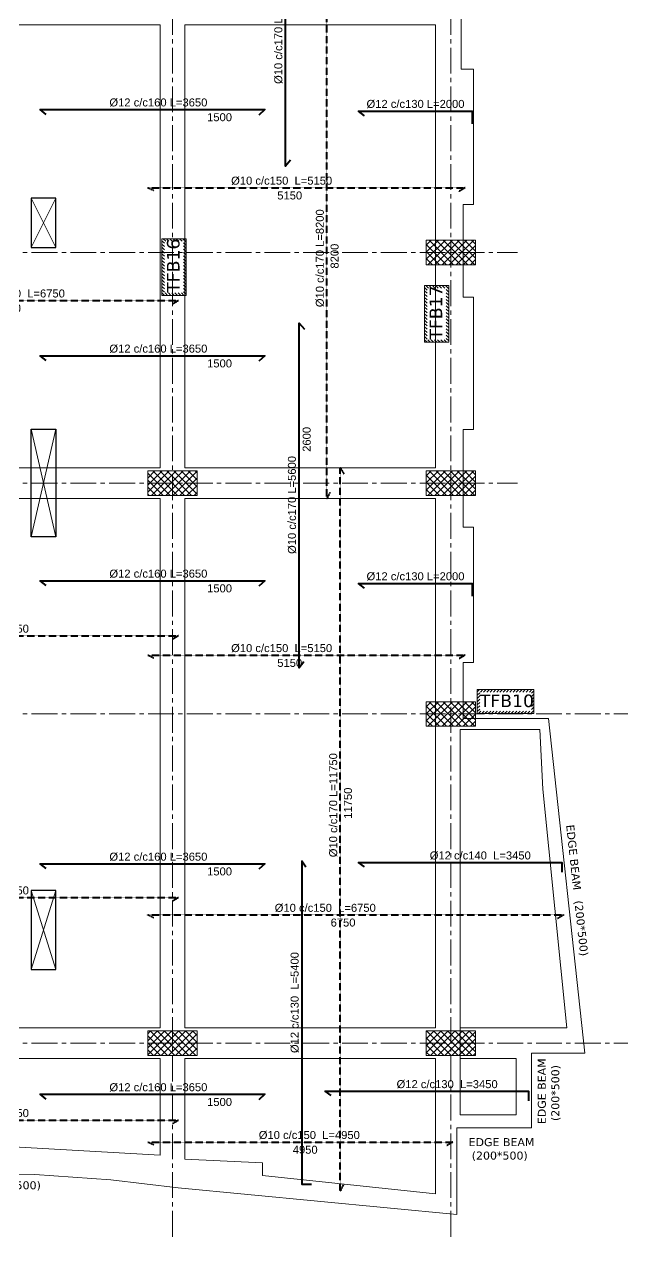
# Model space of a CAD drawing. Header units: inches. Extents: x -26151 to 62940, y -10194 to 246332.
# Drawn here: x 41016 to 41996, y 116602 to 118572 of the extents above; entities that cross this region are included whole.
import ezdxf

# ---------------------------------------------------------------- set-up
doc = ezdxf.new("R2010")
doc.units = ezdxf.units.IN
doc.header["$LTSCALE"] = 0.7
doc.header["$MEASUREMENT"] = 0
for name, pattern in [('ACAD_ISO10W100', [18, 12, -3, 0, -3]), ('CENTER2', [1.125, 0.75, -0.125, 0.125, -0.125]), ('DASHED2', [0.375, 0.25, -0.125])]:
    doc.linetypes.add(name, pattern=pattern)
doc.layers.get('0').update_dxf_attribs({"lineweight": 13})
doc.layers.get('Defpoints').update_dxf_attribs({"lineweight": 5})
for name, color, linetype, lineweight in [('axis', 254, 'ACAD_ISO10W100', 9), ('BEAM', 5, 'Continuous', 0), ('COLUMN', 4, 'Continuous', 20), ('hach', 9, 'Continuous', 9), ('hach 1', 254, 'Continuous', 9), ('hatch', 9, 'Continuous', 9), ('TEXT', 3, 'Continuous', 25), ('top renforcment', 7, 'Continuous', 40), ('VIS', 8, 'Continuous', 18)]:
    doc.layers.add(name, color=color, linetype=linetype, lineweight=lineweight)
doc.layers.add('Layer3', color=50, linetype='Continuous')
doc.styles.add('romanc', font='verdana.ttf', dxfattribs={"height": 250})
doc.styles.get("Standard").update_dxf_attribs({"font": 'arial.ttf', "height": 13})
doc.dimstyles.get("Standard").update_dxf_attribs({"dimtxt": 13, "dimasz": 5, "dimexe": 0.18, "dimexo": 0.0625, "dimgap": 6, "dimtad": 1, "dimdec": 0, "dimlfac": 10, "dimzin": 0, "dimdsep": 46, "dimtxsty": 'Standard', "dimblk": 'ARCHTICK', "dimcen": 0.09, "dimse1": 1, "dimse2": 1, "dimclrd": 1, "dimclre": 7, "dimclrt": 3, "dimadec": 0, "dimazin": 0, "dimtfac": 1, "dimtdec": 0, "dimtix": 1, "dimtofl": 0, "dimtmove": 0, "dimatfit": 3, "dimldrblk": 'ARCHTICK', "dimfxl": 0, "dimtolj": 1, "dimtzin": 0, "dimarcsym": 0})

# ---------------------------------------------------------------- blocks, each defined once
blk = doc.blocks.new('*D1165')
at = {"layer": 'Defpoints', "color": 0, "transparency": 16777216}
for p in [(41256.5, 118008, -26473), (41406.5, 118008, -40395.4), (41406.5, 118008)]:
    blk.add_point(p, dxfattribs=at)
at = {"layer": 'TEXT', "color": 3, "transparency": 16777216, "insert": (41333, 118020.6), "char_height": 13, "attachment_point": 5}
blk.add_mtext('\\A1;1500', dxfattribs=at)
blk = doc.blocks.new('_ArchTick')
at = {"color": 0, "linetype": 'ByBlock', "lineweight": 0, "const_width": 0.15}
blk.add_lwpolyline([(-0.5, -0.5), (0.5, 0.5)], dxfattribs=at)
blk = doc.blocks.new('*D1166')
at = {"layer": 'Defpoints', "color": 0, "transparency": 16777216}
for p in [(41041.5, 118033.2), (41406.5, 118033.2), (41406.5, 118031.5)]:
    blk.add_point(p, dxfattribs=at)
at = {"layer": 'TEXT', "color": 3, "transparency": 16777216, "insert": (41233.7, 118044.5), "char_height": 13, "attachment_point": 5}
blk.add_mtext('\\A1;%%C12 c/c160 L=3650', dxfattribs=at)
blk = doc.blocks.new('*D1167')
at = {"layer": 'Defpoints', "color": 0, "transparency": 16777216}
for p in [(40591.5, 118097.7, -19467.6), (41266.5, 118097.7, -59863), (41266.5, 118097.7)]:
    blk.add_point(p, dxfattribs=at)
at = {"layer": 'TEXT', "color": 3, "transparency": 16777216, "insert": (40990.4, 118110.3), "char_height": 13, "attachment_point": 5}
blk.add_mtext('\\A1;6750', dxfattribs=at)
blk = doc.blocks.new('*D1168')
at = {"layer": 'Defpoints', "color": 0, "transparency": 16777216}
for p in [(40591.5, 118122.8), (41266.5, 118122.8, -19467.6), (41266.5, 118121.1)]:
    blk.add_point(p, dxfattribs=at)
at = {"layer": 'TEXT', "color": 3, "transparency": 16777216, "insert": (40999.9, 118134.1), "char_height": 13, "attachment_point": 5}
blk.add_mtext('\\A1;%%C10 c/c120  L=6750', dxfattribs=at)
blk = doc.blocks.new('*D1169')
at = {"layer": 'Defpoints', "color": 0, "transparency": 16777216}
for p in [(41256.5, 118408, -26473), (41406.5, 118408, -40395.4), (41406.5, 118408)]:
    blk.add_point(p, dxfattribs=at)
at = {"layer": 'TEXT', "color": 3, "transparency": 16777216, "insert": (41333, 118420.6), "char_height": 13, "attachment_point": 5}
blk.add_mtext('\\A1;1500', dxfattribs=at)
blk = doc.blocks.new('*D1170')
at = {"layer": 'Defpoints', "color": 0, "transparency": 16777216}
for p in [(41041.5, 118433.2), (41406.5, 118433.2), (41406.5, 118431.5)]:
    blk.add_point(p, dxfattribs=at)
at = {"layer": 'TEXT', "color": 3, "transparency": 16777216, "insert": (41233.7, 118444.5), "char_height": 13, "attachment_point": 5}
blk.add_mtext('\\A1;%%C12 c/c160 L=3650', dxfattribs=at)
blk = doc.blocks.new('*D1174')
at = {"layer": 'Defpoints', "color": 0, "transparency": 16777216}
for p in [(40591.5, 117553.1, -19467.6), (41266.5, 117553.1, -59863), (41266.5, 117553.1)]:
    blk.add_point(p, dxfattribs=at)
at = {"layer": 'TEXT', "color": 3, "transparency": 16777216, "insert": (40932, 117565.7), "char_height": 13, "attachment_point": 5}
blk.add_mtext('\\A1;6750', dxfattribs=at)
blk = doc.blocks.new('*D1175')
at = {"layer": 'Defpoints', "color": 0, "transparency": 16777216}
for p in [(40591.5, 117578.2), (41266.5, 117578.2, -19467.6), (41266.5, 117576.5)]:
    blk.add_point(p, dxfattribs=at)
at = {"layer": 'TEXT', "color": 3, "transparency": 16777216, "insert": (40941.5, 117589.5), "char_height": 13, "attachment_point": 5}
blk.add_mtext('\\A1;%%C10 c/c110  L=6750', dxfattribs=at)
blk = doc.blocks.new('*D1178')
at = {"layer": 'Defpoints', "color": 0, "transparency": 16777216}
for p in [(41256.5, 117642.4, -26473), (41406.5, 117642.4, -40395.4), (41406.5, 117642.4)]:
    blk.add_point(p, dxfattribs=at)
at = {"layer": 'TEXT', "color": 3, "transparency": 16777216, "insert": (41333, 117655.1), "char_height": 13, "attachment_point": 5}
blk.add_mtext('\\A1;1500', dxfattribs=at)
blk = doc.blocks.new('*D1179')
at = {"layer": 'Defpoints', "color": 0, "transparency": 16777216}
for p in [(41041.5, 117667.6), (41406.5, 117667.6), (41406.5, 117665.9)]:
    blk.add_point(p, dxfattribs=at)
at = {"layer": 'TEXT', "color": 3, "transparency": 16777216, "insert": (41233.7, 117678.9), "char_height": 13, "attachment_point": 5}
blk.add_mtext('\\A1;%%C12 c/c160 L=3650', dxfattribs=at)
blk = doc.blocks.new('*D1183')
at = {"layer": 'Defpoints', "color": 0, "transparency": 16777216}
for p in [(41216.5, 117099.4, -19467.6), (41891.5, 117099.4, -79330.7), (41891.5, 117099.4)]:
    blk.add_point(p, dxfattribs=at)
at = {"layer": 'TEXT', "color": 3, "transparency": 16777216, "insert": (41533.5, 117112.1), "char_height": 13, "attachment_point": 5}
blk.add_mtext('\\A1;6750', dxfattribs=at)
blk = doc.blocks.new('*D1184')
at = {"layer": 'Defpoints', "color": 0, "transparency": 16777216}
for p in [(41216.5, 117124.6), (41891.5, 117124.6, -38935.3), (41891.5, 117122.9)]:
    blk.add_point(p, dxfattribs=at)
at = {"layer": 'TEXT', "color": 3, "transparency": 16777216, "insert": (41504.6, 117135.9), "char_height": 13, "attachment_point": 5}
blk.add_mtext('\\A1;%%C10 c/c150  L=6750', dxfattribs=at)
blk = doc.blocks.new('*D1187')
at = {"layer": 'Defpoints', "color": 0, "transparency": 16777216}
for p in [(41256.5, 117182.5, -26473), (41406.5, 117182.5, -40395.4), (41406.5, 117182.5)]:
    blk.add_point(p, dxfattribs=at)
at = {"layer": 'TEXT', "color": 3, "transparency": 16777216, "insert": (41333, 117195.2), "char_height": 13, "attachment_point": 5}
blk.add_mtext('\\A1;1500', dxfattribs=at)
blk = doc.blocks.new('*D1188')
at = {"layer": 'Defpoints', "color": 0, "transparency": 16777216}
for p in [(41041.5, 117207.7), (41406.5, 117207.7), (41406.5, 117206)]:
    blk.add_point(p, dxfattribs=at)
at = {"layer": 'TEXT', "color": 3, "transparency": 16777216, "insert": (41233.7, 117219), "char_height": 13, "attachment_point": 5}
blk.add_mtext('\\A1;%%C12 c/c160 L=3650', dxfattribs=at)
blk = doc.blocks.new('*D1190')
at = {"layer": 'Defpoints', "color": 0, "transparency": 16777216}
for p in [(41558.3, 117209.7, 13009.9), (41903.4, 117209.7), (41903.4, 117208)]:
    blk.add_point(p, dxfattribs=at)
at = {"layer": 'TEXT', "color": 3, "transparency": 16777216, "insert": (41756.2, 117221), "char_height": 13, "attachment_point": 5}
blk.add_mtext('\\A1;%%C12 c/c140  L=3450', dxfattribs=at)
blk = doc.blocks.new('*D1191')
at = {"layer": 'Defpoints', "color": 0, "transparency": 16777216}
for p in [(40591.5, 116765.9, -19467.6), (41266.5, 116765.9, -59863), (41266.5, 116765.9)]:
    blk.add_point(p, dxfattribs=at)
at = {"layer": 'TEXT', "color": 3, "transparency": 16777216, "insert": (40932, 116778.5), "char_height": 13, "attachment_point": 5}
blk.add_mtext('\\A1;6750', dxfattribs=at)
blk = doc.blocks.new('*D1192')
at = {"layer": 'Defpoints', "color": 0, "transparency": 16777216}
for p in [(40591.5, 116791.1), (41266.5, 116791.1, -19467.6), (41266.5, 116789.4)]:
    blk.add_point(p, dxfattribs=at)
at = {"layer": 'TEXT', "color": 3, "transparency": 16777216, "insert": (40941.5, 116802.4), "char_height": 13, "attachment_point": 5}
blk.add_mtext('\\A1;%%C10 c/c110  L=6750', dxfattribs=at)
blk = doc.blocks.new('*D1195')
at = {"layer": 'Defpoints', "color": 0, "transparency": 16777216}
for p in [(41256.5, 116808, -26473), (41406.5, 116808, -40395.4), (41406.5, 116808)]:
    blk.add_point(p, dxfattribs=at)
at = {"layer": 'TEXT', "color": 3, "transparency": 16777216, "insert": (41333, 116820.6), "char_height": 13, "attachment_point": 5}
blk.add_mtext('\\A1;1500', dxfattribs=at)
blk = doc.blocks.new('*D1196')
at = {"layer": 'Defpoints', "color": 0, "transparency": 16777216}
for p in [(41041.5, 116833.1), (41406.5, 116833.1), (41406.5, 116831.4)]:
    blk.add_point(p, dxfattribs=at)
at = {"layer": 'TEXT', "color": 3, "transparency": 16777216, "insert": (41233.7, 116844.4), "char_height": 13, "attachment_point": 5}
blk.add_mtext('\\A1;%%C12 c/c160 L=3650', dxfattribs=at)
blk = doc.blocks.new('*D1197')
at = {"layer": 'Defpoints', "color": 0, "transparency": 16777216}
for p in [(41504.5, 116838.1, 13009.9), (41849.6, 116838.1), (41849.6, 116836.4)]:
    blk.add_point(p, dxfattribs=at)
at = {"layer": 'TEXT', "color": 3, "transparency": 16777216, "insert": (41702.4, 116849.4), "char_height": 13, "attachment_point": 5}
blk.add_mtext('\\A1;%%C12 c/c130  L=3450', dxfattribs=at)
blk = doc.blocks.new('*D1198')
at = {"layer": 'Defpoints', "color": 0, "transparency": 16777216}
for p in [(41216.5, 116730.3, -19467.6), (41711.6, 116730.3, -79330.7), (41711.6, 116730.3)]:
    blk.add_point(p, dxfattribs=at)
at = {"layer": 'TEXT', "color": 3, "transparency": 16777216, "insert": (41472, 116743), "char_height": 13, "attachment_point": 5}
blk.add_mtext('\\A1;4950', dxfattribs=at)
blk = doc.blocks.new('*D1199')
at = {"layer": 'Defpoints', "color": 0, "transparency": 16777216}
for p in [(41216.5, 116755.5), (41711.5, 116755.5, -38935.3), (41711.5, 116753.8)]:
    blk.add_point(p, dxfattribs=at)
at = {"layer": 'TEXT', "color": 3, "transparency": 16777216, "insert": (41478.7, 116766.8), "char_height": 13, "attachment_point": 5}
blk.add_mtext('\\A1;%%C10 c/c150  L=4950', dxfattribs=at)
blk = doc.blocks.new('*D1126')
at = {"layer": 'Defpoints', "color": 0, "transparency": 16777216}
for p in [(40591.5, 117127.7, -19467.6), (41266.5, 117127.7, -59863), (41266.5, 117127.7)]:
    blk.add_point(p, dxfattribs=at)
at = {"layer": 'TEXT', "color": 3, "transparency": 16777216, "insert": (40932, 117140.3), "char_height": 13, "attachment_point": 5}
blk.add_mtext('\\A1;6750', dxfattribs=at)
blk = doc.blocks.new('*D1127')
at = {"layer": 'Defpoints', "color": 0, "transparency": 16777216}
for p in [(40591.5, 117152.8), (41266.5, 117152.8, -19467.6), (41266.5, 117151.2)]:
    blk.add_point(p, dxfattribs=at)
at = {"layer": 'TEXT', "color": 3, "transparency": 16777216, "insert": (40941.5, 117164.2), "char_height": 13, "attachment_point": 5}
blk.add_mtext('\\A1;%%C10 c/c110  L=6750', dxfattribs=at)
blk = doc.blocks.new('*D1229')
at = {"layer": 'Defpoints', "color": 0, "transparency": 16777216}
for p in [(41440.2, 118851.1, 13922.4), (41441.6, 118851.1), (41440.2, 118341.1, -14106)]:
    blk.add_point(p, dxfattribs=at)
at = {"layer": 'TEXT', "color": 3, "transparency": 16777216, "insert": (41428.6, 118554.3), "char_height": 13, "attachment_point": 5, "rotation": 90}
blk.add_mtext('\\A1;%%C10 c/c170 L=5100', dxfattribs=at)
blk = doc.blocks.new('*D1234')
at = {"layer": 'Defpoints', "color": 0, "transparency": 16777216}
for p in [(41487.2, 118086.1, -26473), (41487.2, 118086.1), (41487.2, 117826.1, -26473)]:
    blk.add_point(p, dxfattribs=at)
at = {"layer": 'TEXT', "color": 3, "transparency": 16777216, "insert": (41474.5, 117897.3), "char_height": 13, "attachment_point": 5, "rotation": 90}
blk.add_mtext('\\A1;2600', dxfattribs=at)
blk = doc.blocks.new('*D1235')
at = {"layer": 'Defpoints', "color": 0, "transparency": 16777216}
for p in [(41462, 118086.1, 13922.4), (41463.7, 118086.1), (41462, 117526.1)]:
    blk.add_point(p, dxfattribs=at)
at = {"layer": 'TEXT', "color": 3, "transparency": 16777216, "insert": (41450.7, 117790.7), "char_height": 13, "attachment_point": 5, "rotation": 90}
blk.add_mtext('\\A1;%%C10 c/c170 L=5600', dxfattribs=at)
blk = doc.blocks.new('*D1241')
at = {"layer": 'Defpoints', "color": 0, "transparency": 16777216}
for p in [(41532.5, 118621.1, -59863), (41532.5, 118621.1), (41532.5, 117801.1, -59863)]:
    blk.add_point(p, dxfattribs=at)
at = {"layer": 'TEXT', "color": 3, "transparency": 16777216, "insert": (41519.8, 118195), "char_height": 13, "attachment_point": 5, "rotation": 90}
blk.add_mtext('\\A1;8200', dxfattribs=at)
blk = doc.blocks.new('*D1242')
at = {"layer": 'Defpoints', "color": 0, "transparency": 16777216}
for p in [(41507.3, 118621.1, -19467.6), (41509, 118621.1), (41507.3, 117801, -40395.4)]:
    blk.add_point(p, dxfattribs=at)
at = {"layer": 'TEXT', "color": 3, "transparency": 16777216, "insert": (41496, 118191.6), "char_height": 13, "attachment_point": 5, "rotation": 90}
blk.add_mtext('\\A1;%%C10 c/c170 L=8200', dxfattribs=at)
blk = doc.blocks.new('*D1247')
at = {"layer": 'Defpoints', "color": 0, "transparency": 16777216}
for p in [(41554.1, 117851.1, -59863), (41554.1, 117851.1), (41554.1, 116676.1, -59863)]:
    blk.add_point(p, dxfattribs=at)
at = {"layer": 'TEXT', "color": 3, "transparency": 16777216, "insert": (41541.5, 117306.2), "char_height": 13, "attachment_point": 5, "rotation": 90}
blk.add_mtext('\\A1;11750', dxfattribs=at)
blk = doc.blocks.new('*D1248')
at = {"layer": 'Defpoints', "color": 0, "transparency": 16777216}
for p in [(41529, 117851.1, -19467.6), (41530.7, 117851.1), (41529, 116676, -40395.4)]:
    blk.add_point(p, dxfattribs=at)
at = {"layer": 'TEXT', "color": 3, "transparency": 16777216, "insert": (41517.7, 117302.9), "char_height": 13, "attachment_point": 5, "rotation": 90}
blk.add_mtext('\\A1;%%C10 c/c170 L=11750', dxfattribs=at)
blk = doc.blocks.new('*D1223')
at = {"layer": 'Defpoints', "color": 0, "transparency": 16777216}
for p in [(41466.4, 117212.1, 13009.9), (41466.4, 116672), (41468.1, 116672)]:
    blk.add_point(p, dxfattribs=at)
at = {"layer": 'TEXT', "color": 3, "transparency": 16777216, "insert": (41455.1, 116982.2), "char_height": 13, "attachment_point": 5, "rotation": 90}
blk.add_mtext('\\A1;%%C12 c/c130  L=5400', dxfattribs=at)
blk = doc.blocks.new('*D1251')
at = {"layer": 'Defpoints', "color": 0, "transparency": 16777216}
for p in [(41558.5, 118430.8), (41758.5, 118430.8), (41758.5, 118429.1)]:
    blk.add_point(p, dxfattribs=at)
at = {"layer": 'TEXT', "color": 3, "transparency": 16777216, "insert": (41651.1, 118442.1), "char_height": 13, "attachment_point": 5}
blk.add_mtext('\\A1;%%C12 c/c130 L=2000', dxfattribs=at)
blk = doc.blocks.new('*D1252')
at = {"layer": 'Defpoints', "color": 0, "transparency": 16777216}
for p in [(41216.5, 118280.9, -19467.6), (41731.5, 118280.9, -79330.7), (41731.5, 118280.9)]:
    blk.add_point(p, dxfattribs=at)
at = {"layer": 'TEXT', "color": 3, "transparency": 16777216, "insert": (41446.9, 118293.5), "char_height": 13, "attachment_point": 5}
blk.add_mtext('\\A1;5150', dxfattribs=at)
blk = doc.blocks.new('*D1253')
at = {"layer": 'Defpoints', "color": 0, "transparency": 16777216}
for p in [(41216.5, 118306.1), (41731.5, 118306.1, -38935.3), (41731.5, 118304.4)]:
    blk.add_point(p, dxfattribs=at)
at = {"layer": 'TEXT', "color": 3, "transparency": 16777216, "insert": (41433.8, 118317.4), "char_height": 13, "attachment_point": 5}
blk.add_mtext('\\A1;%%C10 c/c150  L=5150', dxfattribs=at)
blk = doc.blocks.new('*D1256')
at = {"layer": 'Defpoints', "color": 0, "transparency": 16777216}
for p in [(41216.5, 117521.4, -19467.6), (41731.5, 117521.4, -79330.7), (41731.5, 117521.4)]:
    blk.add_point(p, dxfattribs=at)
at = {"layer": 'TEXT', "color": 3, "transparency": 16777216, "insert": (41446.9, 117534), "char_height": 13, "attachment_point": 5}
blk.add_mtext('\\A1;5150', dxfattribs=at)
blk = doc.blocks.new('*D1257')
at = {"layer": 'Defpoints', "color": 0, "transparency": 16777216}
for p in [(41216.5, 117546.6), (41731.5, 117546.6, -38935.3), (41731.5, 117544.9)]:
    blk.add_point(p, dxfattribs=at)
at = {"layer": 'TEXT', "color": 3, "transparency": 16777216, "insert": (41433.8, 117557.9), "char_height": 13, "attachment_point": 5}
blk.add_mtext('\\A1;%%C10 c/c150  L=5150', dxfattribs=at)
blk = doc.blocks.new('*D1258')
at = {"layer": 'Defpoints', "color": 0, "transparency": 16777216}
for p in [(41558.5, 117663.3), (41758.5, 117663.3), (41758.5, 117661.6)]:
    blk.add_point(p, dxfattribs=at)
at = {"layer": 'TEXT', "color": 3, "transparency": 16777216, "insert": (41651.1, 117674.6), "char_height": 13, "attachment_point": 5}
blk.add_mtext('\\A1;%%C12 c/c130 L=2000', dxfattribs=at)

msp = doc.modelspace()

# ---------------------------------------------------------------- hatches: boundary and pattern name
at = {"layer": 'hach 1', "linetype": 'ByBlock'}
h = msp.add_hatch(dxfattribs=at)
h.set_pattern_fill('ANSI31', color=256, scale=30, angle=90, style=0)
h.set_pattern_definition([(135, (160917.73, 130588.709), (-2.65165043, -2.65165043), [])])
h.paths.add_polyline_path([(41239.56, 118223.26), (41239.56, 118131.31), (41278.56, 118131.31), (41278.56, 118223.26)])
h.paths.add_polyline_path([(41243.56, 118219.26), (41274.56, 118219.26), (41274.56, 118135.31), (41243.56, 118135.31)], flags=16)
h = msp.add_hatch(dxfattribs=at)
h.set_pattern_fill('ANSI31', color=256, scale=30, angle=90, style=0)
h.set_pattern_definition([(135, (161344.1167, 130512.5834), (-2.65165043, -2.65165043), [])])
h.paths.add_polyline_path([(41665.95, 118147.13), (41665.95, 118055.19), (41704.95, 118055.19), (41704.95, 118147.13)])
h.paths.add_polyline_path([(41669.95, 118143.13), (41700.95, 118143.13), (41700.95, 118059.19), (41669.95, 118059.19)], flags=16)
h = msp.add_hatch(dxfattribs=at)
h.set_pattern_fill('ANSI31', color=256, scale=30, style=0)
h.set_pattern_definition([(45, (54208.665, -2187.408), (-2.65165043, 2.65165043), [])])
h.paths.add_polyline_path([(41843.21, 117490.76), (41751.27, 117490.76), (41751.27, 117451.76), (41843.21, 117451.76)])
h.paths.add_polyline_path([(41839.21, 117486.76), (41839.21, 117455.76), (41755.27, 117455.76), (41755.27, 117486.76)], flags=16)
at = {"layer": 'hatch', "ltscale": 0.5}
h = msp.add_hatch(dxfattribs=at)
h.set_pattern_fill('NET', color=256, scale=65, angle=45, style=0)
h.set_pattern_definition([(45, (-420851.65, -142212.6286), (-5.7452426, 5.7452426), []), (135, (-420851.65, -142212.6286), (-5.7452426, -5.7452426), [])])
h.paths.add_polyline_path([(41668.54, 118221.08), (41748.54, 118221.08), (41748.54, 118181.08), (41668.54, 118181.08)])
h = msp.add_hatch(dxfattribs=at)
h.set_pattern_fill('NET', color=256, scale=65, angle=45, style=0)
h.set_pattern_definition([(45, (-421943.65, -142587.6286), (-5.7452426, 5.7452426), []), (135, (-421943.65, -142587.6286), (-5.7452426, -5.7452426), [])])
h.paths.add_polyline_path([(41216.54, 117846.08), (41296.54, 117846.08), (41296.54, 117806.08), (41216.54, 117806.08)])
h = msp.add_hatch(dxfattribs=at)
h.set_pattern_fill('NET', color=256, scale=65, angle=45, style=0)
h.set_pattern_definition([(45, (-420851.65, -142587.6286), (-5.7452426, 5.7452426), []), (135, (-420851.65, -142587.6286), (-5.7452426, -5.7452426), [])])
h.paths.add_polyline_path([(41668.54, 117846.08), (41748.54, 117846.08), (41748.54, 117806.08), (41668.54, 117806.08)])
h = msp.add_hatch(dxfattribs=at)
h.set_pattern_fill('NET', color=256, scale=65, angle=45, style=0)
h.set_pattern_definition([(45, (-420851.65, -142962.6286), (-5.7452426, 5.7452426), []), (135, (-420851.65, -142962.6286), (-5.7452426, -5.7452426), [])])
h.paths.add_polyline_path([(41668.54, 117471.08), (41748.54, 117471.08), (41748.54, 117431.08), (41668.54, 117431.08)])
h = msp.add_hatch(dxfattribs=at)
h.set_pattern_fill('NET', color=256, scale=65, angle=45, style=0)
h.set_pattern_definition([(45, (-421943.65, -142697.6286), (-5.7452426, 5.7452426), []), (135, (-421943.65, -142697.6286), (-5.7452426, -5.7452426), [])])
h.paths.add_polyline_path([(41216.54, 116936.08), (41296.54, 116936.08), (41296.54, 116896.08), (41216.54, 116896.08)])
h = msp.add_hatch(dxfattribs=at)
h.set_pattern_fill('NET', color=256, scale=65, angle=45, style=0)
h.set_pattern_definition([(45, (-421931.65, -142697.6286), (-5.7452426, 5.7452426), []), (135, (-421931.65, -142697.6286), (-5.7452426, -5.7452426), [])])
h.paths.add_polyline_path([(41668.54, 116936.08), (41748.54, 116936.08), (41748.54, 116896.08), (41668.54, 116896.08)])

# ---------------------------------------------------------------- linework, layer by layer
at = {"layer": 'axis', "linetype": 'CENTER2', "ltscale": 80}
for p, q in [((41256.54, 116601.69), (41256.54, 119991.98)), ((41708.54, 116601.69), (41708.54, 119991.98)), ((39830.85, 118201.08), (41816.89, 118201.08)), ((39830.85, 117826.08), (41816.89, 117826.08)), ((39830.85, 117451.08), (41995.58, 117451.08)), ((39830.85, 116916.08), (41995.58, 116916.08))]:
    msp.add_line(p, q, dxfattribs=at)
at = {"layer": 'BEAM', "linetype": 'Continuous'}
for p, q in [((40651.74, 118571.08), (41236.54, 118571.08)), ((41236.54, 118571.08), (41236.54, 118201.08)), ((41276.54, 118571.08), (41683.54, 118571.08)), ((41276.54, 118571.08), (41276.54, 118201.08)), ((41683.54, 118201.08), (41683.54, 118571.08)), ((41236.54, 118201.08), (41236.54, 117851.08)), ((41276.54, 118201.08), (41276.54, 117851.08)), ((41683.54, 117851.08), (41683.54, 118201.08)), ((40636.54, 117851.08), (41236.54, 117851.08)), ((41276.54, 117851.08), (41683.54, 117851.08)), ((40636.54, 117801.08), (41236.54, 117801.08)), ((41236.54, 117801.08), (41236.54, 117451.08)), ((41276.54, 117801.08), (41683.54, 117801.08)), ((41276.54, 117801.08), (41276.54, 117451.08)), ((41683.54, 117451.08), (41683.54, 117801.08)), ((41236.54, 117451.08), (41236.54, 116941.08)), ((41276.54, 117451.08), (41276.54, 116941.08)), ((41683.54, 116941.08), (41683.54, 117451.08)), ((41723.54, 117426.08), (41853.07, 117426.08)), ((41723.54, 116799.7), (41723.54, 117426.08)), ((40636.54, 116941.08), (41236.54, 116941.08)), ((41276.54, 116941.08), (41683.54, 116941.08)), ((41723.54, 116941.08), (41896.59, 116941.08)), ((40636.54, 116891.08), (41236.54, 116891.08)), ((41236.54, 116891.08), (41236.54, 116733.99)), ((41276.54, 116891.08), (41276.54, 116727.68)), ((41276.54, 116891.08), (41683.54, 116891.08)), ((41683.54, 116671.42), (41683.54, 116891.08)), ((41723.54, 116891.08), (41814.37, 116891.08))]:
    msp.add_line(p, q, dxfattribs=at)
for points in [[(41853.07, 117426.08), (41858, 117329.05), (41896.59, 116941.08)], [(41814.37, 116891.08), (41814.37, 116799.7), (41723.54, 116799.7)], [(41236.54, 116733.99), (40912.67, 116752.54), (40912.67, 116749.38), (40636.54, 116733.8)], [(41683.54, 116671.42), (41402.67, 116701.47), (41402.67, 116721.61), (41276.54, 116727.68)]]:
    msp.add_lwpolyline(points, dxfattribs=at)
at = {"layer": 'COLUMN'}
for points in [[(41668.54, 118221.08), (41748.54, 118221.08), (41748.54, 118181.08), (41668.54, 118181.08)], [(41216.54, 117846.08), (41296.54, 117846.08), (41296.54, 117806.08), (41216.54, 117806.08)], [(41668.54, 117846.08), (41748.54, 117846.08), (41748.54, 117806.08), (41668.54, 117806.08)], [(41668.54, 117471.08), (41748.54, 117471.08), (41748.54, 117431.08), (41668.54, 117431.08)], [(41216.54, 116936.08), (41296.54, 116936.08), (41296.54, 116896.08), (41216.54, 116896.08)], [(41668.54, 116936.08), (41748.54, 116936.08), (41748.54, 116896.08), (41668.54, 116896.08)]]:
    msp.add_lwpolyline(points, close=True, dxfattribs=at)
at = {"layer": 'hach', "color": 6, "linetype": 'ByBlock'}
msp.add_lwpolyline([(41725.25, 118661.03), (41725.25, 118498.93), (41745.25, 118498.93), (41745.25, 118278.93), (41728.54, 118278.93), (41728.54, 118128.5), (41745.25, 118128.5), (41745.25, 117913.5), (41728.54, 117913.5), (41728.54, 117754.53), (41745.25, 117754.53), (41745.25, 117534.53), (41728.54, 117534.53), (41728.54, 117443.63), (41867.17, 117443.63), (41926.16, 116899.76), (41839.31, 116899.76), (41839.31, 116778.7), (41718.25, 116778.7), (41718.25, 116637.76), (41265.77, 116681.04), (41156.57, 116694.15), (41033.38, 116702.62), (40937.61, 116704.62)], dxfattribs=at)
at = {"layer": 'hach 1', "linetype": 'ByBlock'}
for points in [[(41239.56, 118131.31), (41239.56, 118223.26), (41278.56, 118223.26), (41278.56, 118131.31)], [(41665.95, 118055.19), (41665.95, 118147.13), (41704.95, 118147.13), (41704.95, 118055.19)], [(41751.27, 117490.76), (41843.21, 117490.76), (41843.21, 117451.76), (41751.27, 117451.76)]]:
    msp.add_lwpolyline(points, close=True, dxfattribs=at)
at = {"layer": 'Layer3', "color": 1, "linetype": 'ByBlock'}
for points in [[(41027.32, 118209.12), (41067.32, 118209.12), (41067.32, 118288.94), (41027.32, 118288.94)], [(41027.32, 117914.12), (41067.32, 117914.12), (41067.32, 117739.12), (41027.32, 117739.12)], [(41027.32, 117036.12), (41067.32, 117036.12), (41067.32, 117164.12), (41027.32, 117164.12)]]:
    msp.add_lwpolyline(points, close=True, dxfattribs=at)
at = {"layer": 'top renforcment', "color": 3}
for points, elevation in [([(41448.02, 118350.83), (41440.16, 118341.08), (41440.16, 118851.09), (41449.04, 118841.35)], 35582.37), ([(41051.29, 118425.32), (41041.55, 118433.18), (41406.55, 118433.19), (41396.8, 118424.3)], -13009.85), ([(41568.29, 118422.94), (41558.54, 118430.77), (41743.03, 118430.77), (41743.03, 118410.06)], -13009.85), ([(41469.85, 117535.83), (41461.98, 117526.09), (41461.98, 118086.09), (41470.86, 118076.35)], 1096.17), ([(41051.29, 118025.32), (41041.55, 118033.18), (41406.55, 118033.19), (41396.8, 118024.3)], -13009.85), ([(41051.29, 117659.74), (41041.55, 117667.61), (41406.55, 117667.61), (41396.8, 117658.73)], -13009.85), ([(41568.29, 117655.5), (41558.54, 117663.34), (41743.03, 117663.34), (41743.03, 117642.62)], -13009.85), ([(41051.29, 117199.87), (41041.55, 117207.74), (41406.55, 117207.74), (41396.8, 117198.85)], -13009.85), ([(41568.07, 117202.93), (41558.32, 117209.73), (41888.36, 117209.73), (41888.36, 117193.94)], -13009.85), ([(41051.29, 116825.29), (41041.55, 116833.16), (41406.55, 116833.16), (41396.8, 116824.28)], -13009.85), ([(41514.26, 116831.36), (41504.52, 116838.16), (41834.56, 116838.16), (41834.56, 116822.37)], -13009.85)]:
    msp.add_lwpolyline(points, dxfattribs=dict(at, elevation=elevation))
at = {"layer": 'top renforcment', "color": 4, "linetype": 'DASHED2', "ltscale": 2}
for points, elevation in [([(41512.07, 117810.79), (41507.26, 117801.05), (41507.26, 118621.08), (41513.08, 118611.34)], 34486.2), ([(41226.25, 118301.29), (41216.51, 118306.1), (41731.54, 118306.1), (41721.8, 118300.28)], -5909.18), ([(40601.25, 118118.06), (40591.51, 118122.86), (41266.54, 118122.86), (41256.8, 118117.04)], -5909.18), ([(41533.74, 116685.79), (41528.94, 116676.05), (41528.94, 117851.08), (41534.76, 117841.34)], 34486.2), ([(40601.25, 117573.45), (40591.51, 117578.25), (41266.54, 117578.25), (41256.8, 117572.43)], -5909.18), ([(41226.25, 117541.8), (41216.51, 117546.6), (41731.54, 117546.61), (41721.8, 117540.79)], -5909.18), ([(40601.25, 117148.07), (40591.51, 117152.88), (41266.54, 117152.88), (41256.8, 117147.06)], -5909.18), ([(41226.25, 117119.81), (41216.51, 117124.61), (41891.54, 117124.62), (41881.8, 117118.8)], -5909.18), ([(40601.25, 116786.29), (40591.51, 116791.1), (41266.54, 116791.1), (41256.8, 116785.28)], -5909.18), ([(41226.25, 116750.71), (41216.51, 116755.51), (41711.48, 116755.52), (41701.74, 116749.7)], -5909.18)]:
    msp.add_lwpolyline(points, dxfattribs=dict(at, elevation=elevation))
at = {"layer": 'top renforcment', "color": 3}
msp.add_lwpolyline([(41473.16, 117202.34), (41466.36, 117212.08), (41466.36, 116687.04), (41482.15, 116687.04)], dxfattribs=at)
at = {"layer": 'VIS', "linetype": 'Continuous', "lineweight": 5}
for p, q in [((41067.32, 118209.12), (41027.32, 118288.94)), ((41027.32, 118209.12), (41067.32, 118288.94)), ((41067.32, 117739.12), (41027.32, 117914.12)), ((41027.32, 117739.12), (41067.32, 117914.12)), ((41067.32, 117036.12), (41027.32, 117164.12)), ((41027.32, 117036.12), (41067.32, 117164.12))]:
    msp.add_line(p, q, dxfattribs=at)

# ---------------------------------------------------------------- texts
at = {"layer": 'TEXT', "color": 2, "style": 'romanc'}
for s, height, rotation, p in [('TFB16', 20.4, 90, (41268, 118135.48)), ('TFB17', 20.4, 90, (41694.38, 118059.35)), ('EDGE BEAM   (200*500)', 13, 276.18984, (41895.6, 117270.54, 7100.68)), ('EDGE BEAM', 13, 90, (41862.62, 116784.66)), ('(200*500)', 13, 90, (41884.46, 116789.76))]:
    msp.add_text(s, height=height, rotation=rotation, dxfattribs=at).set_placement(p)
for s, height, p in [('TFB10', 20.4, (41755.43, 117462.33)), ('EDGE BEAM', 13, (41737.25, 116748.91)), ('(200*500)', 13, (41742.36, 116727.08)), ('EDGE BEAM  (200*500)', 13, (40833.85, 116678.84))]:
    msp.add_text(s, height=height, dxfattribs=at).set_placement(p)

# ---------------------------------------------------------------- dimensions: what is measured, and where the dimension line sits
at = {"layer": 'TEXT'}
for base, p1, p2, angle, text, picture, middle in [((41441.58, 118851.09, 48592.23), (41440.19, 118341.08, 34486.2), (41440.19, 118851.09, 62514.62), 90, '%%C10 c/c170 L=<>', '*D1229', (41441.58, 118554.3, 48592.23)), ((41508.99, 118621.08, 47496.06), (41507.29, 117801.05, 7100.68), (41507.29, 118621.08, 28028.42), 90, '%%C10 c/c170 L=<>', '*D1242', (41508.99, 118191.65, 47496.06)), ((41463.71, 118086.09, 14106.02), (41462.01, 117526.09, 14106.02), (41462.01, 118086.09, 28028.42), 90, '%%C10 c/c170 L=<>', '*D1235', (41463.71, 117790.7, 14106.02)), ((41530.67, 117851.08, 47496.06), (41528.97, 116676.05, 7100.68), (41528.97, 117851.08, 28028.42), 90, '%%C10 c/c170 L=<>', '*D1248', (41530.67, 117302.88, 47496.06)), ((41468.09, 116672.05, 13009.85), (41466.39, 117212.08, 26019.71), (41466.39, 116672.05, 13009.85), 270, '%%C12 c/c130  L=<>', '*D1223', (41468.09, 116982.22, 13009.85))]:
    dim = msp.add_linear_dim(base=base, p1=p1, p2=p2, angle=angle, text=text, dimstyle='Standard', override={"dimsd1": 1, "dimsd2": 1, "dimfxl": 0.1, "dimfxlon": 1}, dxfattribs=at)
    dim.commit()
    dim.dimension.update_dxf_attribs({"geometry": picture, "text_midpoint": middle, "dimtype": 160})
for base, p1, p2, angle, picture, middle in [((41532.46, 118621.08, 59863.02), (41532.46, 117801.08), (41532.46, 118621.08), 90, '*D1241', (41532.46, 118194.97, 59863.02)), ((41406.55, 118407.99, 12366.96), (41256.55, 118407.99, -14106.02), (41406.55, 118407.99, -28028.42), 360, '*D1169', (41332.97, 118407.99, 12366.96)), ((41731.54, 118280.9, 19467.64), (41216.54, 118280.9), (41731.54, 118280.9, -59863.02), 360, '*D1252', (41446.89, 118280.9, 19467.64)), ((41266.54, 118097.66, 19467.64), (40591.54, 118097.66), (41266.54, 118097.66, -40395.38), 360, '*D1167', (40990.43, 118097.66, 19467.64)), ((41487.17, 118086.09, 26472.98), (41487.17, 117826.09), (41487.17, 118086.09), 90, '*D1234', (41487.17, 117897.27, 26472.98)), ((41406.55, 118007.99, 12366.96), (41256.55, 118007.99, -14106.02), (41406.55, 118007.99, -28028.42), 360, '*D1165', (41332.97, 118007.99, 12366.96)), ((41554.13, 117851.08, 59863.02), (41554.13, 116676.08), (41554.13, 117851.08), 90, '*D1247', (41554.13, 117306.2, 59863.02)), ((41406.55, 117642.41, 12366.96), (41256.55, 117642.41, -14106.02), (41406.55, 117642.41, -28028.42), 360, '*D1178', (41332.97, 117642.41, 12366.96)), ((41266.54, 117553.06, 19467.64), (40591.54, 117553.06), (41266.54, 117553.06, -40395.38), 360, '*D1174', (40932, 117553.06, 19467.64)), ((41731.54, 117521.41, 19467.64), (41216.54, 117521.41), (41731.54, 117521.41, -59863.02), 360, '*D1256', (41446.89, 117521.41, 19467.64)), ((41406.55, 117182.54, 12366.96), (41256.55, 117182.54, -14106.02), (41406.55, 117182.54, -28028.42), 360, '*D1187', (41332.97, 117182.54, 12366.96)), ((41266.54, 117127.68, 19467.64), (40591.54, 117127.68), (41266.54, 117127.68, -40395.38), 360, '*D1126', (40932, 117127.68, 19467.64)), ((41891.54, 117099.42, 19467.64), (41216.54, 117099.42), (41891.54, 117099.42, -59863.02), 360, '*D1183', (41533.51, 117099.42, 19467.64)), ((41406.55, 116807.97, 12366.96), (41256.55, 116807.97, -14106.02), (41406.55, 116807.97, -28028.42), 360, '*D1195', (41332.97, 116807.97, 12366.96)), ((41266.54, 116765.9, 19467.64), (40591.54, 116765.9), (41266.54, 116765.9, -40395.38), 360, '*D1191', (40932, 116765.9, 19467.64)), ((41711.58, 116730.32, 19467.64), (41216.54, 116730.32), (41711.58, 116730.32, -59863.02), 360, '*D1198', (41471.96, 116730.32, 19467.64))]:
    dim = msp.add_linear_dim(base=base, p1=p1, p2=p2, angle=angle, dimstyle='Standard', override={"dimsd1": 1, "dimsd2": 1, "dimfxl": 0.1, "dimfxlon": 1}, dxfattribs=at)
    dim.commit()
    dim.dimension.update_dxf_attribs({"geometry": picture, "text_midpoint": middle, "dimtype": 161})
for base, p1, p2, text, picture, middle in [((41406.55, 118431.46), (41041.55, 118433.15), (41406.55, 118433.15), '%%C12 c/c160 L=<>', '*D1170', (41233.67, 118431.46)), ((41758.55, 118429.08), (41558.54, 118430.77), (41758.55, 118430.77), '%%C12 c/c130 L=<>', '*D1251', (41651.1, 118429.08)), ((41731.54, 118304.37, 7100.68), (41216.51, 118306.07, 7100.68), (41731.54, 118306.07, -31834.6), '%%C10 c/c150  L=<>', '*D1253', (41433.78, 118304.37, 7100.68)), ((41266.54, 118121.13, 7100.68), (40591.51, 118122.83, 7100.68), (41266.54, 118122.83, -12366.96), '%%C10 c/c120  L=<>', '*D1168', (40999.93, 118121.13, 7100.68)), ((41406.55, 118031.46), (41041.55, 118033.15), (41406.55, 118033.15), '%%C12 c/c160 L=<>', '*D1166', (41233.67, 118031.46)), ((41406.55, 117665.88), (41041.55, 117667.58), (41406.55, 117667.58), '%%C12 c/c160 L=<>', '*D1179', (41233.67, 117665.88)), ((41758.55, 117661.64), (41558.54, 117663.34), (41758.55, 117663.34), '%%C12 c/c130 L=<>', '*D1258', (41651.1, 117661.64)), ((41266.54, 117576.52, 7100.68), (40591.51, 117578.22, 7100.68), (41266.54, 117578.22, -12366.96), '%%C10 c/c110  L=<>', '*D1175', (40941.5, 117576.52, 7100.68)), ((41731.54, 117544.88, 7100.68), (41216.51, 117546.58, 7100.68), (41731.54, 117546.58, -31834.6), '%%C10 c/c150  L=<>', '*D1257', (41433.78, 117544.88, 7100.68)), ((41406.55, 117206.01), (41041.55, 117207.71), (41406.55, 117207.71), '%%C12 c/c160 L=<>', '*D1188', (41233.67, 117206.01)), ((41903.36, 117208), (41558.32, 117209.7, 13009.85), (41903.36, 117209.7), '%%C12 c/c140  L=<>', '*D1190', (41756.17, 117208)), ((41266.54, 117151.15, 7100.68), (40591.51, 117152.85, 7100.68), (41266.54, 117152.85, -12366.96), '%%C10 c/c110  L=<>', '*D1127', (40941.5, 117151.15, 7100.68)), ((41891.54, 117122.89, 7100.68), (41216.51, 117124.59, 7100.68), (41891.54, 117124.59, -31834.6), '%%C10 c/c150  L=<>', '*D1184', (41504.63, 117122.89, 7100.68)), ((41406.55, 116831.43), (41041.55, 116833.13), (41406.55, 116833.13), '%%C12 c/c160 L=<>', '*D1196', (41233.67, 116831.43)), ((41849.56, 116836.43), (41504.52, 116838.13, 13009.85), (41849.56, 116838.13), '%%C12 c/c130  L=<>', '*D1197', (41702.37, 116836.43)), ((41266.54, 116789.37, 7100.68), (40591.51, 116791.07, 7100.68), (41266.54, 116791.07, -12366.96), '%%C10 c/c110  L=<>', '*D1192', (40941.5, 116789.37, 7100.68)), ((41711.48, 116753.79, 7100.68), (41216.51, 116755.49, 7100.68), (41711.48, 116755.49, -31834.6), '%%C10 c/c150  L=<>', '*D1199', (41478.67, 116753.79, 7100.68))]:
    dim = msp.add_linear_dim(base=base, p1=p1, p2=p2, text=text, dimstyle='Standard', override={"dimsd1": 1, "dimsd2": 1, "dimfxl": 0.1, "dimfxlon": 1}, dxfattribs=at)
    dim.commit()
    dim.dimension.update_dxf_attribs({"geometry": picture, "text_midpoint": middle, "dimtype": 160})

doc.saveas('drawing.dxf')
